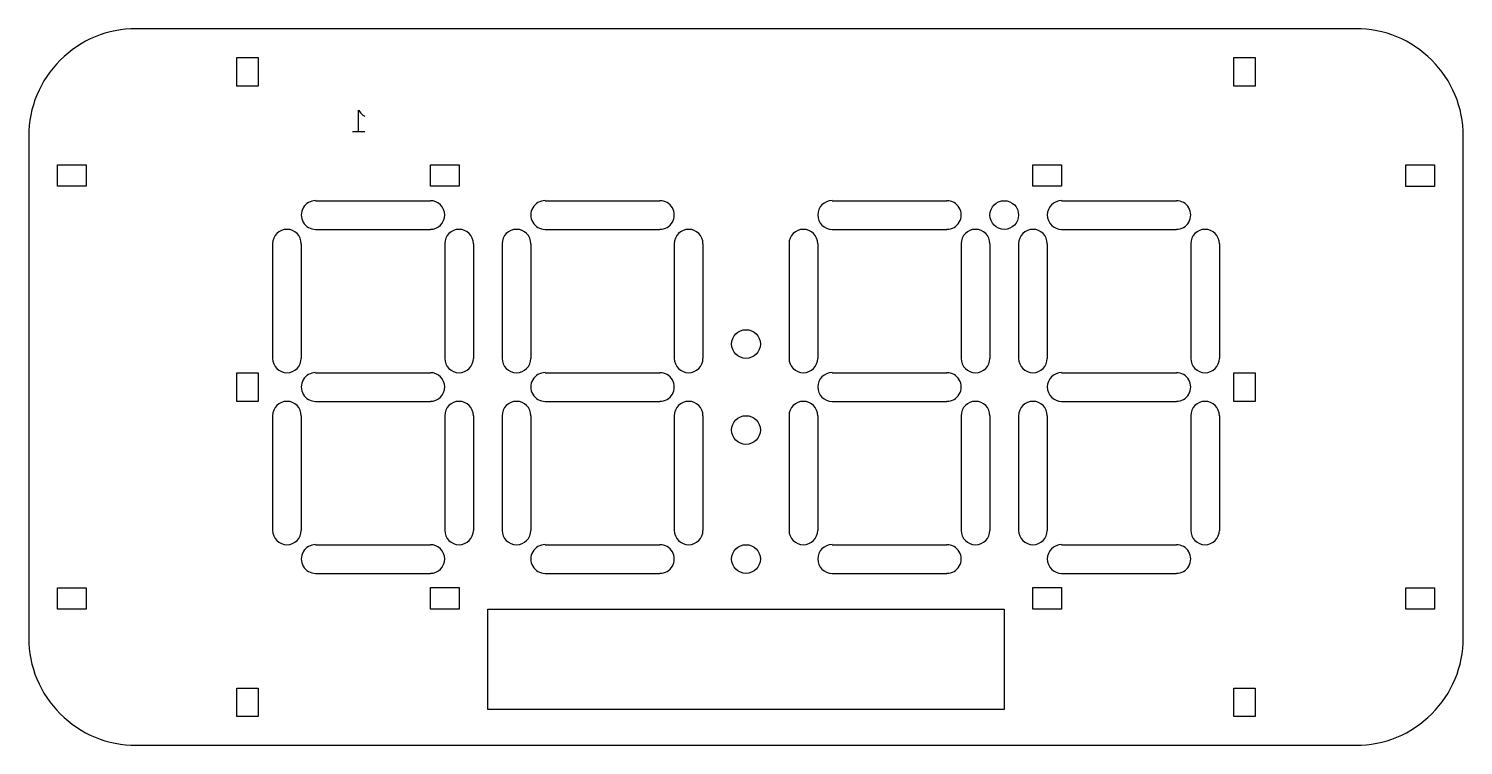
# Model space of a CAD drawing. Extents: x 15 to 215, y -115 to -15.
import ezdxf

# ---------------------------------------------------------------- set-up
doc = ezdxf.new("R2010")
doc.units = 0
doc.layers.add('BLACK', color=7, linetype='CONTINUOUS')

msp = doc.modelspace()

# ---------------------------------------------------------------- linework, layer by layer
at = {"layer": 'BLACK', "linetype": 'CONTINUOUS'}
for p, q in [((199.999996, -15.000002), (29.999992, -15.000001)), ((43.999994, -19.000002), (46.999994, -19.000002)), ((43.999994, -23.000002), (43.999994, -19.000002)), ((46.999994, -19.000002), (46.999994, -23.000002)), ((182.999994, -19.000005), (185.999994, -19.000005)), ((182.999994, -23.000005), (182.999994, -19.000005)), ((185.999994, -19.000005), (185.999994, -23.000005)), ((46.999994, -23.000002), (43.999994, -23.000002)), ((185.999994, -23.000005), (182.999994, -23.000005)), ((60.999999, -29.368357), (60.999999, -26.368357)), ((60.999999, -26.368357), (61.285713, -26.796928)), ((61.285713, -26.796928), (61.571428, -27.082642)), ((61.571428, -27.082642), (61.857142, -27.2255)), ((14.999994, -29.999985), (14.99999, -99.999998)), ((60.142856, -29.368357), (61.857142, -29.368357)), ((214.99999, -99.99997), (214.999989, -30.000002)), ((19, -34), (23, -34)), ((19, -37), (19, -34)), ((23, -34), (23, -37)), ((71, -34), (75, -34)), ((71, -37), (71, -34)), ((75, -34), (75, -37)), ((155, -34), (159, -34)), ((155, -37), (155, -34)), ((159, -34), (159, -37)), ((206.999994, -34.000002), (210.999994, -34.000002)), ((206.999994, -37.000002), (206.999994, -34.000002)), ((210.999994, -34.000002), (210.999994, -37.000002)), ((23, -37), (19, -37)), ((75, -37), (71, -37)), ((159, -37), (155, -37)), ((210.999994, -37.000002), (206.999994, -37.000002)), ((54.999994, -39.000002), (70.999994, -39.000002)), ((86.999994, -39.000002), (102.999994, -39.000002)), ((126.999994, -39.000002), (142.999994, -39.000002)), ((158.999994, -39.000002), (174.999994, -39.000002)), ((54.999994, -43.000002), (70.999994, -43.000002)), ((86.999994, -43.000002), (102.999994, -43.000002)), ((126.999994, -43.000002), (142.999994, -43.000002)), ((158.999994, -43.000002), (174.999994, -43.000002)), ((48.999994, -45.000002), (48.999994, -61.000002)), ((52.999994, -45.000002), (52.999994, -61.000002)), ((72.999994, -45.000002), (72.999994, -61.000002)), ((76.999994, -45.000002), (76.999994, -61.000002)), ((80.999994, -45.000002), (80.999994, -61.000002)), ((84.999994, -45.000002), (84.999994, -61.000002)), ((104.999994, -45.000002), (104.999994, -61.000002)), ((108.999994, -45.000002), (108.999994, -61.000002)), ((120.999994, -45.000002), (120.999994, -61.000002)), ((124.999994, -45.000002), (124.999994, -61.000002)), ((144.999994, -45.000002), (144.999994, -61.000002)), ((148.999994, -45.000002), (148.999994, -61.000002)), ((152.999994, -45.000002), (152.999994, -61.000002)), ((156.999994, -45.000002), (156.999994, -61.000002)), ((176.999994, -45.000002), (176.999994, -61.000002)), ((180.999994, -45.000002), (180.999994, -61.000002)), ((43.999994, -63.000002), (46.999994, -63.000002)), ((43.999994, -67.000002), (43.999994, -63.000002)), ((46.999994, -63.000002), (46.999994, -67.000002)), ((54.999994, -63.000002), (70.999994, -63.000002)), ((86.999994, -63.000002), (102.999994, -63.000002)), ((126.999994, -63.000002), (142.999994, -63.000002)), ((158.999994, -63.000002), (174.999994, -63.000002)), ((182.999994, -63.000002), (185.999994, -63.000002)), ((182.999994, -67.000002), (182.999994, -63.000002)), ((185.999994, -63.000002), (185.999994, -67.000002)), ((46.999994, -67.000002), (43.999994, -67.000002)), ((54.999994, -67.000002), (70.999994, -67.000002)), ((86.999994, -67.000002), (102.999994, -67.000002)), ((126.999994, -67.000002), (142.999994, -67.000002)), ((158.999994, -67.000002), (174.999994, -67.000002)), ((185.999994, -67.000002), (182.999994, -67.000002)), ((48.999994, -69.000002), (48.999994, -85.000002)), ((52.999994, -69.000002), (52.999994, -85.000002)), ((72.999994, -69.000002), (72.999994, -85.000002)), ((76.999994, -69.000002), (76.999994, -85.000002)), ((80.999994, -69.000002), (80.999994, -85.000002)), ((84.999994, -69.000002), (84.999994, -85.000002)), ((104.999994, -69.000002), (104.999994, -85.000002)), ((108.999994, -69.000002), (108.999994, -85.000002)), ((120.999994, -69.000002), (120.999994, -85.000002)), ((124.999994, -69.000002), (124.999994, -85.000002)), ((144.999994, -69.000002), (144.999994, -85.000002)), ((148.999994, -69.000002), (148.999994, -85.000002)), ((152.999994, -69.000002), (152.999994, -85.000002)), ((156.999994, -69.000002), (156.999994, -85.000002)), ((176.999994, -69.000002), (176.999994, -85.000002)), ((180.999994, -69.000002), (180.999994, -85.000002)), ((54.999994, -87.000002), (70.999994, -87.000002)), ((86.999994, -87.000002), (102.999994, -87.000002)), ((126.999994, -87.000002), (142.999994, -87.000002)), ((158.999994, -87.000002), (174.999994, -87.000002)), ((54.999994, -91.000002), (70.999994, -91.000002)), ((86.999994, -91.000002), (102.999994, -91.000002)), ((126.999994, -91.000002), (142.999994, -91.000002)), ((158.999994, -91.000002), (174.999994, -91.000002)), ((18.999994, -93.000002), (22.999994, -93.000002)), ((18.999994, -96.000002), (18.999994, -93.000002)), ((22.999994, -93.000002), (22.999994, -96.000002)), ((71, -93), (75, -93)), ((71, -96), (71, -93)), ((75, -93), (75, -96)), ((155, -93), (159, -93)), ((155, -96), (155, -93)), ((159, -93), (159, -96)), ((206.999997, -93.000002), (210.999997, -93.000002)), ((206.999997, -96.000002), (206.999997, -93.000002)), ((210.999997, -93.000002), (210.999997, -96.000002)), ((22.999994, -96.000002), (18.999994, -96.000002)), ((75, -96), (71, -96)), ((79, -96), (151, -96)), ((79, -110), (79, -96)), ((151, -96), (151, -110)), ((159, -96), (155, -96)), ((210.999997, -96.000002), (206.999997, -96.000002)), ((43.999994, -107.000002), (46.999994, -107.000002)), ((43.999994, -111.000002), (43.999994, -107.000002)), ((46.999994, -107.000002), (46.999994, -111.000002)), ((182.999994, -107.000002), (185.999994, -107.000002)), ((182.999994, -111.000002), (182.999994, -107.000002)), ((185.999994, -107.000002), (185.999994, -111.000002)), ((151, -110), (79, -110)), ((46.999994, -111.000002), (43.999994, -111.000002)), ((185.999994, -111.000002), (182.999994, -111.000002)), ((30.046484, -115.000002), (199.999988, -114.999989))]:
    msp.add_line(p, q, dxfattribs=at)
at = {"layer": 'BLACK'}
for centre in [(150.999993, -41.000074), (114.999993, -59.000074), (114.999993, -71.000074), (114.999993, -89.000074)]:
    msp.add_circle(centre, 2, dxfattribs=at)
for centre, radius, start, end in [((29.99999, -30), 15, 89.99999236, 180), ((200, -30), 15, -0.00000764, 90.0000382), ((54.99997, -41), 2.000002, -270.00068755, -89.99931245), ((70.99996, -41), 1.999998, -89.99902597, 89.99902597), ((86.99997, -41), 2.000002, -270.00068755, -89.99931245), ((103, -41), 1.999998, -90.00017189, 90.00017189), ((127, -41), 2.000002, -269.99982811, -90.00017189), ((143, -41), 1.999998, -90.00017189, 90.00017189), ((159, -41), 2.000002, -269.99982811, -90.00017189), ((175, -41), 1.999998, -90.00017189, 90.00017189), ((50.999994, -45.000002), 2, 0, 180), ((74.999994, -45.000002), 2, 0, 180), ((82.999994, -45.000002), 2, 0, 180), ((106.999994, -45.000002), 2, 0, 180), ((122.999994, -45.000002), 2, 0, 180), ((146.999994, -45.000002), 2, 0, 180), ((154.999994, -45.000002), 2, 0, 180), ((178.999994, -45.000002), 2, 0, 180), ((50.999994, -61.000002), 2, -180, 0), ((74.999994, -61.000002), 2, -180, 0), ((82.999994, -61.000002), 2, -180, 0), ((106.999994, -61.000002), 2, -180, 0), ((122.999994, -61.000002), 2, -180, 0), ((146.999994, -61.000002), 2, -180, 0), ((154.999994, -61.000002), 2, -180, 0), ((178.999994, -61.000002), 2, -180, 0), ((54.99997, -65), 2.000002, -270.00068755, -89.99931245), ((70.99996, -65), 1.999998, -89.99902597, 89.99902597), ((86.99997, -65), 2.000002, -270.00068755, -89.99931245), ((103, -65), 1.999998, -90.00017189, 90.00017189), ((127, -65), 2.000002, -269.99982811, -90.00017189), ((143, -65), 1.999998, -90.00017189, 90.00017189), ((159, -65), 2.000002, -269.99982811, -90.00017189), ((175, -65), 1.999998, -90.00017189, 90.00017189), ((50.999994, -69.000002), 2, 0, 180), ((74.999994, -69.000002), 2, 0, 180), ((82.999994, -69.000002), 2, 0, 180), ((106.999994, -69.000002), 2, 0, 180), ((122.999994, -69.000002), 2, 0, 180), ((146.999994, -69.000002), 2, 0, 180), ((154.999994, -69.000002), 2, 0, 180), ((178.999994, -69.000002), 2, 0, 180), ((50.999994, -85.000002), 2, -180, 0), ((74.999994, -85.000002), 2, -180, 0), ((82.999994, -85.000002), 2, -180, 0), ((106.999994, -85.000002), 2, -180, 0), ((122.999994, -85.000002), 2, -180, 0), ((146.999994, -85.000002), 2, -180, 0), ((154.999994, -85.000002), 2, -180, 0), ((178.999994, -85.000002), 2, -180, 0), ((54.99997, -89), 2.000002, -270.00068755, -89.99931245), ((70.99996, -89), 1.999998, -89.99902597, 89.99902597), ((86.99997, -89), 2.000002, -270.00068755, -89.99931245), ((103, -89), 1.999998, -90.00017189, 90.00017189), ((127, -89), 2.000002, -269.99982811, -90.00017189), ((143, -89), 1.999998, -90.00017189, 90.00017189), ((159, -89), 2.000002, -269.99982811, -90.00017189), ((175, -89), 1.999998, -90.00017189, 90.00017189), ((29.99999, -100), 15, -180.00000764, -90), ((200, -100), 14.99999, -90.00004584, 0)]:
    msp.add_arc(centre, radius, start, end, dxfattribs=at)

doc.saveas('drawing.dxf')
